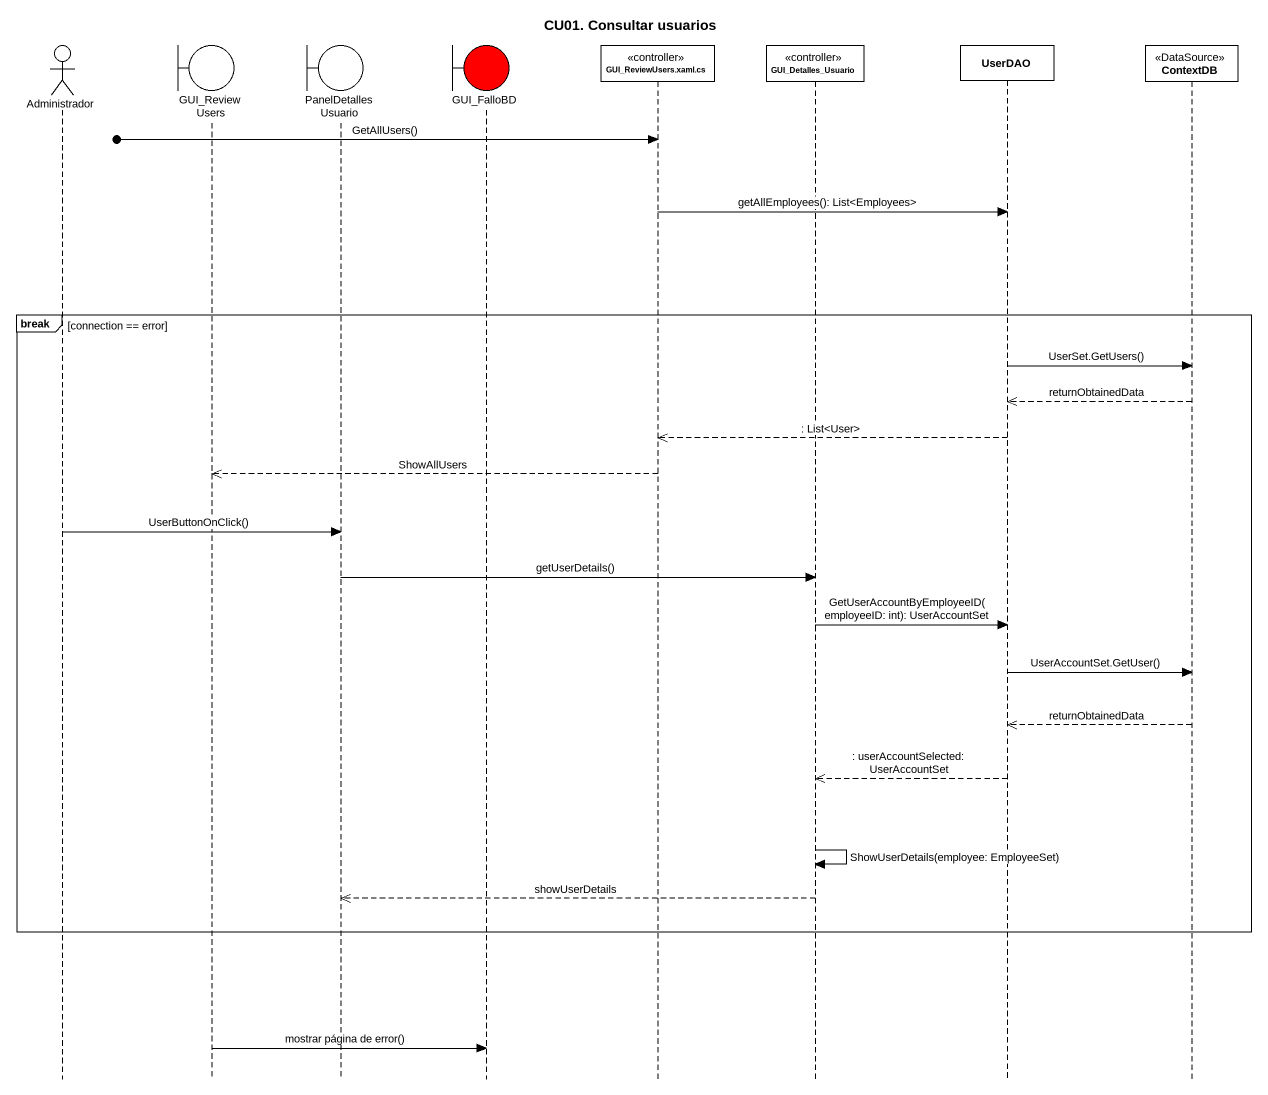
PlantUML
@startuml
title CU01. Consultar usuarios
hide footbox
actor Administrador
boundary GUI_ReviewUsers
boundary PanelDetallesUsuario
boundary GUI_FalloBD #FF0000
participant "GUI_ReviewUsers.xaml.cs" as GUI_ReviewUsers_xaml_cs <<controller>>
participant GUI_Detalles_Usuario <<controller>>
participant UserDAO
participant ContextDB <<DataSource>>

[o-> GUI_ReviewUsers_xaml_cs : GetAllUsers()
GUI_ReviewUsers_xaml_cs -> UserDAO : getAllEmployees(): List<Employees>
break connection == error
  UserDAO -> ContextDB : UserSet.GetUsers()
  ContextDB -->> UserDAO : returnObtainedData
  UserDAO -->> GUI_ReviewUsers_xaml_cs : : List<User>
  GUI_ReviewUsers_xaml_cs -->> GUI_ReviewUsers : ShowAllUsers
  Administrador -> PanelDetallesUsuario : UserButtonOnClick()
  PanelDetallesUsuario -> GUI_Detalles_Usuario : getUserDetails()
  GUI_Detalles_Usuario -> UserDAO : GetUserAccountByEmployeeID(employeeID: int): UserAccountSet
  UserDAO -> ContextDB : UserAccountSet.GetUser()
  ContextDB -->> UserDAO : returnObtainedData
  UserDAO -->> GUI_Detalles_Usuario : : userAccountSelected: UserAccountSet
  GUI_Detalles_Usuario -> GUI_Detalles_Usuario : ShowUserDetails(employee: EmployeeSet)
  GUI_Detalles_Usuario -->> PanelDetallesUsuario : showUserDetails
end
GUI_ReviewUsers -> GUI_FalloBD : mostrar página de error()
@enduml
